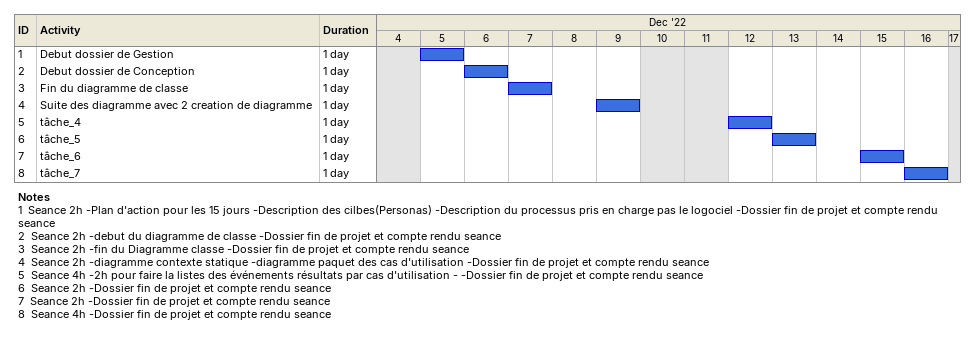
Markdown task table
| ID | Task | Duration | Start | Finish |
|---|---|---|---|---|
| 1 | Debut dossier de Gestion | 1d | 2022-12-05 | 2022-12-05 |
| 2 | Debut dossier de Conception | 1d | 2022-12-06 | 2022-12-06 |
| 3 | Fin du diagramme de classe | 1d | 2022-12-07 | 2022-12-07 |
| 4 | Suite des diagramme avec 2 creation de diagramme | 1d | 2022-12-09 | 2022-12-09 |
| 5 | tâche_4 | 1d | 2022-12-12 | 2022-12-12 |
| 6 | tâche_5 | 1d | 2022-12-13 | 2022-12-13 |
| 7 | tâche_6 | 1d | 2022-12-15 | 2022-12-15 |
| 8 | tâche_7 | 1d | 2022-12-16 | 2022-12-16 |

Notes
- 1: Seance 2h -Plan d'action pour les 15 jours -Description des cilbes(Personas) -Description du processus pris en charge pas le logociel -Dossier fin de projet et compte rendu seance
- 2: Seance 2h -debut du diagramme de classe -Dossier fin de projet et compte rendu seance
- 3: Seance 2h -fin du Diagramme classe -Dossier fin de projet et compte rendu seance
- 4: Seance 2h -diagramme contexte statique -diagramme paquet des cas d'utilisation -Dossier fin de projet et compte rendu seance
- 5: Seance 4h -2h pour faire la listes des événements résultats par cas d'utilisation - -Dossier fin de projet et compte rendu seance
- 6: Seance 2h -Dossier fin de projet et compte rendu seance
- 7: Seance 2h -Dossier fin de projet et compte rendu seance
- 8: Seance 4h -Dossier fin de projet et compte rendu seance
